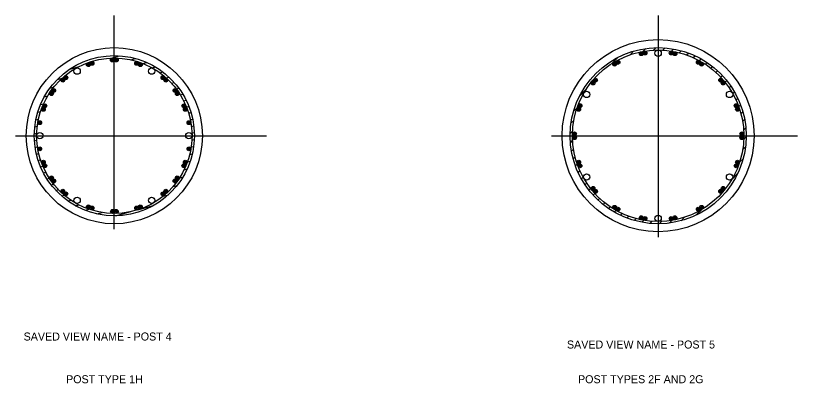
# Model space of a CAD drawing. Extents: x -720.4 to -678.5, y 479.5 to 509.4.
# Drawn here: x -720.4 to -695.98, y 479.49 to 490.97 of the extents above; entities that cross this region are included whole.
import ezdxf

# ---------------------------------------------------------------- set-up
doc = ezdxf.new("R2010")
doc.units = 0
for name, color, linetype in [('str_Center-Line-A', 7, 'Continuous'), ('str_Concrete-A', 7, 'Continuous'), ('str_Reinforcement-A', 7, 'Continuous'), ('str_Text-A', 7, 'Continuous'), ('tcd_SIGN-OVERHEAD', 7, 'Continuous')]:
    doc.layers.add(name, color=color, linetype=linetype)

msp = doc.modelspace()

# ---------------------------------------------------------------- linework, layer by layer
at = {"layer": 'str_Center-Line-A'}
for p, q in [((-717.32, 484.304), (-717.32, 490.97)), ((-700.334, 490.971), (-700.334, 484.054)), ((-700.919, 489.771), (-700.683, 489.814)), ((-699.986, 489.814), (-699.75, 489.771)), ((-718.188, 489.422), (-717.961, 489.499)), ((-717.44, 489.584), (-717.2, 489.584)), ((-716.679, 489.499), (-716.451, 489.422)), ((-701.745, 489.424), (-701.537, 489.544)), ((-699.131, 489.544), (-698.924, 489.424)), ((-718.792, 489.074), (-718.972, 488.915)), ((-715.847, 489.074), (-715.667, 488.915)), ((-702.406, 488.819), (-702.251, 489.002)), ((-698.418, 489.002), (-698.263, 488.819)), ((-719.181, 488.682), (-719.319, 488.486)), ((-715.458, 488.683), (-715.32, 488.486)), ((-719.469, 488.212), (-719.558, 487.989)), ((-715.171, 488.212), (-715.081, 487.989)), ((-702.836, 487.99), (-702.755, 488.216)), ((-697.914, 488.216), (-697.833, 487.99)), ((-720.403, 487.221), (-712.57, 487.221)), ((-703.668, 487.221), (-695.984, 487.221)), ((-702.948, 487.101), (-702.948, 487.341)), ((-697.72, 487.341), (-697.72, 487.101)), ((-719.469, 486.229), (-719.558, 486.452)), ((-715.171, 486.229), (-715.081, 486.452)), ((-702.755, 486.226), (-702.836, 486.452)), ((-697.833, 486.452), (-697.914, 486.226)), ((-719.181, 485.759), (-719.319, 485.955)), ((-715.458, 485.759), (-715.32, 485.955)), ((-718.792, 485.368), (-718.972, 485.526)), ((-715.847, 485.368), (-715.667, 485.526)), ((-702.251, 485.439), (-702.406, 485.622)), ((-698.263, 485.622), (-698.418, 485.439)), ((-717.961, 484.942), (-718.188, 485.019)), ((-716.451, 485.019), (-716.678, 484.943)), ((-701.537, 484.897), (-701.745, 485.017)), ((-698.923, 485.017), (-699.131, 484.897)), ((-717.199, 484.857), (-717.439, 484.857)), ((-700.683, 484.627), (-700.919, 484.67)), ((-699.75, 484.67), (-699.986, 484.627))]:
    msp.add_line(p, q, dxfattribs=at)
at = {"layer": 'str_Concrete-A'}
for centre, radius in [((-700.334, 487.221), 3), ((-717.32, 487.221), 2.75)]:
    msp.add_circle(centre, radius, dxfattribs=at)
at = {"layer": 'str_Reinforcement-A'}
for p, q in [((-701.21, 489.75), (-701.098, 489.863)), ((-700.811, 489.855), (-700.722, 489.943)), ((-700.477, 489.894), (-700.401, 489.97)), ((-700.183, 489.893), (-700.114, 489.962)), ((-699.917, 489.865), (-699.853, 489.928)), ((-699.673, 489.814), (-699.613, 489.874)), ((-717.418, 489.645), (-717.157, 489.715)), ((-716.809, 489.593), (-716.661, 489.632)), ((-701.784, 489.471), (-701.585, 489.67)), ((-699.447, 489.746), (-699.389, 489.803)), ((-699.236, 489.662), (-699.181, 489.717)), ((-699.04, 489.563), (-698.986, 489.617)), ((-718.708, 489.3), (-718.446, 489.37)), ((-716.431, 489.479), (-716.315, 489.51)), ((-716.139, 489.341), (-716.039, 489.368)), ((-698.856, 489.452), (-698.803, 489.505)), ((-698.685, 489.329), (-698.633, 489.381)), ((-715.901, 489.189), (-715.81, 489.214)), ((-698.526, 489.194), (-698.474, 489.246)), ((-719.095, 488.98), (-718.948, 489.02)), ((-715.7, 489.027), (-715.616, 489.05)), ((-715.528, 488.858), (-715.449, 488.879)), ((-698.378, 489.047), (-698.326, 489.099)), ((-698.241, 488.889), (-698.189, 488.941)), ((-719.335, 488.701), (-719.218, 488.732)), ((-715.382, 488.681), (-715.306, 488.702)), ((-702.784, 488.471), (-702.585, 488.67)), ((-698.116, 488.719), (-698.064, 488.772)), ((-719.502, 488.44), (-719.402, 488.467)), ((-715.257, 488.499), (-715.183, 488.519)), ((-698.004, 488.537), (-697.95, 488.591)), ((-697.904, 488.342), (-697.849, 488.397)), ((-719.623, 488.192), (-719.533, 488.216)), ((-715.152, 488.312), (-715.08, 488.331)), ((-715.065, 488.119), (-714.994, 488.138)), ((-697.818, 488.133), (-697.761, 488.19)), ((-719.71, 487.953), (-719.626, 487.975)), ((-714.996, 487.922), (-714.926, 487.941)), ((-702.976, 487.984), (-702.864, 488.096)), ((-697.748, 487.909), (-697.688, 487.969)), ((-719.769, 487.721), (-719.689, 487.743)), ((-714.945, 487.72), (-714.874, 487.739)), ((-703.057, 487.609), (-702.968, 487.697)), ((-697.695, 487.667), (-697.632, 487.73)), ((-719.804, 487.496), (-719.728, 487.517)), ((-714.911, 487.513), (-714.839, 487.533)), ((-697.664, 487.404), (-697.596, 487.472)), ((-719.819, 487.277), (-719.745, 487.296)), ((-714.894, 487.302), (-714.822, 487.322)), ((-703.084, 487.287), (-703.007, 487.364)), ((-697.66, 487.113), (-697.585, 487.188)), ((-719.815, 487.062), (-719.742, 487.081)), ((-714.897, 487.086), (-714.822, 487.106)), ((-703.076, 487.001), (-703.007, 487.07)), ((-719.792, 486.852), (-719.721, 486.871)), ((-719.753, 486.647), (-719.682, 486.666)), ((-714.919, 486.864), (-714.842, 486.885)), ((-703.042, 486.74), (-702.978, 486.803)), ((-697.693, 486.785), (-697.607, 486.872)), ((-719.697, 486.447), (-719.626, 486.466)), ((-715.035, 486.402), (-714.95, 486.425)), ((-714.964, 486.636), (-714.884, 486.658)), ((-702.988, 486.499), (-702.928, 486.559)), ((-697.788, 486.396), (-697.679, 486.504)), ((-719.624, 486.251), (-719.552, 486.27)), ((-715.138, 486.159), (-715.045, 486.183)), ((-702.917, 486.276), (-702.86, 486.333)), ((-719.533, 486.059), (-719.461, 486.079)), ((-715.281, 485.904), (-715.177, 485.932)), ((-702.831, 486.067), (-702.775, 486.122)), ((-698.03, 485.859), (-697.852, 486.037)), ((-719.425, 485.872), (-719.35, 485.892)), ((-719.297, 485.691), (-719.22, 485.712)), ((-702.731, 485.872), (-702.677, 485.926)), ((-702.619, 485.69), (-702.566, 485.743)), ((-719.148, 485.515), (-719.067, 485.537)), ((-715.483, 485.635), (-715.361, 485.667)), ((-702.495, 485.519), (-702.443, 485.571)), ((-718.974, 485.346), (-718.888, 485.369)), ((-718.771, 485.185), (-718.678, 485.21)), ((-715.79, 485.337), (-715.628, 485.38)), ((-702.359, 485.36), (-702.307, 485.412)), ((-702.213, 485.212), (-702.161, 485.264)), ((-718.531, 485.034), (-718.427, 485.061)), ((-716.583, 484.908), (-716.101, 485.038)), ((-702.055, 485.075), (-702.003, 485.127)), ((-701.886, 484.95), (-701.833, 485.003)), ((-718.239, 484.896), (-718.117, 484.929)), ((-717.864, 484.781), (-717.702, 484.824)), ((-717.283, 484.721), (-716.801, 484.85)), ((-701.705, 484.836), (-701.651, 484.89)), ((-701.511, 484.735), (-701.456, 484.79)), ((-699.151, 484.738), (-698.973, 484.916)), ((-701.304, 484.647), (-701.247, 484.704)), ((-701.083, 484.574), (-701.023, 484.634)), ((-700.844, 484.518), (-700.781, 484.581)), ((-700.585, 484.482), (-700.517, 484.55)), ((-700.302, 484.471), (-700.227, 484.546)), ((-699.985, 484.493), (-699.899, 484.58)), ((-699.618, 484.566), (-699.509, 484.674))]:
    msp.add_line(p, q, dxfattribs=at)
for centre, radius in [((-700.334, 487.221), 2.75), ((-700.334, 487.221), 2.677), ((-700.86, 489.782), 0.06), ((-700.742, 489.803), 0.06), ((-700.742, 489.803), 0.04), ((-699.927, 489.803), 0.06), ((-699.927, 489.803), 0.04), ((-699.809, 489.782), 0.06), ((-717.32, 487.221), 2.5), ((-717.32, 487.221), 2.427), ((-717.38, 489.584), 0.06), ((-717.38, 489.584), 0.04), ((-717.38, 489.584), 0.0201), ((-717.26, 489.584), 0.06), ((-717.26, 489.584), 0.04), ((-717.26, 489.584), 0.0201), ((-700.86, 489.782), 0.04), ((-700.86, 489.782), 0.0201), ((-700.742, 489.803), 0.0201), ((-699.927, 489.803), 0.0201), ((-699.809, 489.782), 0.04), ((-699.809, 489.782), 0.0201), ((-718.131, 489.441), 0.06), ((-718.131, 489.441), 0.04), ((-718.131, 489.441), 0.0201), ((-718.018, 489.48), 0.06), ((-718.018, 489.48), 0.04), ((-718.018, 489.48), 0.0201), ((-716.622, 489.48), 0.06), ((-716.622, 489.48), 0.04), ((-716.622, 489.48), 0.0201), ((-716.508, 489.441), 0.06), ((-716.508, 489.441), 0.04), ((-716.508, 489.441), 0.0201), ((-701.693, 489.454), 0.06), ((-701.693, 489.454), 0.04), ((-701.693, 489.454), 0.0201), ((-701.589, 489.514), 0.06), ((-701.589, 489.514), 0.04), ((-701.589, 489.514), 0.0201), ((-699.079, 489.514), 0.06), ((-699.079, 489.514), 0.04), ((-699.079, 489.514), 0.0201), ((-698.976, 489.454), 0.06), ((-698.976, 489.454), 0.04), ((-698.976, 489.454), 0.0201), ((-718.927, 488.955), 0.06), ((-718.927, 488.955), 0.04), ((-718.927, 488.955), 0.0201), ((-718.837, 489.034), 0.06), ((-718.837, 489.034), 0.04), ((-718.837, 489.034), 0.0201), ((-715.802, 489.034), 0.06), ((-715.802, 489.034), 0.04), ((-715.802, 489.034), 0.0201), ((-715.712, 488.955), 0.06), ((-715.712, 488.955), 0.04), ((-715.712, 488.955), 0.0201), ((-702.367, 488.865), 0.06), ((-702.367, 488.865), 0.04), ((-702.367, 488.865), 0.0201), ((-702.29, 488.956), 0.06), ((-702.29, 488.956), 0.04), ((-702.29, 488.956), 0.0201), ((-698.379, 488.956), 0.06), ((-698.379, 488.956), 0.04), ((-698.379, 488.956), 0.0201), ((-698.302, 488.865), 0.06), ((-698.302, 488.865), 0.04), ((-698.302, 488.865), 0.0201), ((-719.215, 488.633), 0.06), ((-719.215, 488.633), 0.04), ((-719.215, 488.633), 0.0201), ((-715.424, 488.634), 0.06), ((-715.424, 488.634), 0.04), ((-715.424, 488.634), 0.0201), ((-719.285, 488.535), 0.06), ((-719.285, 488.535), 0.04), ((-719.285, 488.535), 0.0201), ((-715.354, 488.535), 0.06), ((-715.354, 488.535), 0.04), ((-715.354, 488.535), 0.0201), ((-719.491, 488.156), 0.06), ((-719.491, 488.156), 0.04), ((-719.491, 488.156), 0.0201), ((-715.148, 488.156), 0.06), ((-715.148, 488.156), 0.04), ((-715.148, 488.156), 0.0201), ((-702.775, 488.159), 0.06), ((-702.775, 488.159), 0.04), ((-702.775, 488.159), 0.0201), ((-697.894, 488.159), 0.06), ((-697.894, 488.159), 0.04), ((-697.894, 488.159), 0.0201), ((-719.536, 488.045), 0.06), ((-719.536, 488.045), 0.04), ((-719.536, 488.045), 0.0201), ((-715.104, 488.045), 0.06), ((-715.104, 488.045), 0.04), ((-715.104, 488.045), 0.0201), ((-702.815, 488.046), 0.06), ((-702.815, 488.046), 0.04), ((-702.815, 488.046), 0.0201), ((-697.854, 488.046), 0.06), ((-697.854, 488.046), 0.04), ((-697.854, 488.046), 0.0201), ((-719.651, 487.628), 0.06), ((-719.651, 487.628), 0.04), ((-719.651, 487.628), 0.0201), ((-714.988, 487.629), 0.06), ((-714.988, 487.629), 0.04), ((-714.988, 487.629), 0.0201), ((-702.948, 487.281), 0.06), ((-702.948, 487.161), 0.06), ((-702.948, 487.281), 0.04), ((-702.948, 487.161), 0.04), ((-702.948, 487.281), 0.0201), ((-702.948, 487.161), 0.0201), ((-697.72, 487.281), 0.06), ((-697.72, 487.161), 0.06), ((-697.72, 487.281), 0.04), ((-697.72, 487.161), 0.04), ((-697.72, 487.281), 0.0201), ((-697.72, 487.161), 0.0201), ((-719.651, 486.813), 0.06), ((-719.651, 486.813), 0.04), ((-719.651, 486.813), 0.0201), ((-714.988, 486.813), 0.06), ((-714.988, 486.813), 0.04), ((-714.988, 486.813), 0.0201), ((-719.536, 486.396), 0.06), ((-719.536, 486.396), 0.04), ((-715.104, 486.396), 0.06), ((-715.104, 486.396), 0.04), ((-702.815, 486.395), 0.06), ((-702.815, 486.395), 0.04), ((-697.854, 486.395), 0.06), ((-697.854, 486.395), 0.04), ((-719.536, 486.396), 0.0201), ((-719.491, 486.285), 0.06), ((-719.491, 486.285), 0.04), ((-719.491, 486.285), 0.0201), ((-715.148, 486.285), 0.06), ((-715.148, 486.285), 0.04), ((-715.148, 486.285), 0.0201), ((-715.104, 486.396), 0.0201), ((-702.815, 486.395), 0.0201), ((-702.775, 486.282), 0.06), ((-702.775, 486.282), 0.04), ((-702.775, 486.282), 0.0201), ((-697.894, 486.282), 0.06), ((-697.894, 486.282), 0.04), ((-697.894, 486.282), 0.0201), ((-697.854, 486.395), 0.0201), ((-719.285, 485.906), 0.06), ((-719.285, 485.906), 0.04), ((-715.354, 485.906), 0.06), ((-715.354, 485.906), 0.04), ((-719.285, 485.906), 0.0201), ((-719.215, 485.808), 0.06), ((-719.215, 485.808), 0.04), ((-719.215, 485.808), 0.0201), ((-715.424, 485.808), 0.06), ((-715.424, 485.808), 0.04), ((-715.424, 485.808), 0.0201), ((-715.354, 485.906), 0.0201), ((-718.927, 485.487), 0.06), ((-718.927, 485.487), 0.04), ((-718.927, 485.487), 0.0201), ((-718.837, 485.407), 0.06), ((-718.837, 485.407), 0.04), ((-715.802, 485.407), 0.06), ((-715.802, 485.407), 0.04), ((-715.712, 485.487), 0.06), ((-715.712, 485.487), 0.04), ((-715.712, 485.487), 0.0201), ((-702.367, 485.576), 0.06), ((-702.367, 485.576), 0.04), ((-702.367, 485.576), 0.0201), ((-702.29, 485.485), 0.06), ((-702.29, 485.485), 0.04), ((-702.29, 485.485), 0.0201), ((-698.379, 485.485), 0.06), ((-698.379, 485.485), 0.04), ((-698.379, 485.485), 0.0201), ((-698.302, 485.576), 0.06), ((-698.302, 485.576), 0.04), ((-698.302, 485.576), 0.0201), ((-718.837, 485.407), 0.0201), ((-715.802, 485.407), 0.0201), ((-718.131, 485), 0.06), ((-718.131, 485), 0.04), ((-718.131, 485), 0.0201), ((-718.017, 484.962), 0.06), ((-718.017, 484.962), 0.04), ((-718.017, 484.962), 0.0201), ((-716.622, 484.962), 0.06), ((-716.622, 484.962), 0.04), ((-716.622, 484.962), 0.0201), ((-716.508, 485), 0.06), ((-716.508, 485), 0.04), ((-716.508, 485), 0.0201), ((-701.693, 484.987), 0.06), ((-701.693, 484.987), 0.04), ((-701.693, 484.987), 0.0201), ((-701.589, 484.927), 0.06), ((-701.589, 484.927), 0.04), ((-699.079, 484.927), 0.06), ((-699.079, 484.927), 0.04), ((-698.975, 484.987), 0.06), ((-698.975, 484.987), 0.04), ((-698.975, 484.987), 0.0201), ((-717.379, 484.857), 0.06), ((-717.379, 484.857), 0.04), ((-717.379, 484.857), 0.0201), ((-717.259, 484.857), 0.06), ((-717.259, 484.857), 0.04), ((-717.259, 484.857), 0.0201), ((-701.589, 484.927), 0.0201), ((-700.86, 484.659), 0.06), ((-699.809, 484.659), 0.06), ((-699.079, 484.927), 0.0201), ((-700.86, 484.659), 0.04), ((-700.86, 484.659), 0.0201), ((-700.742, 484.638), 0.06), ((-700.742, 484.638), 0.04), ((-700.742, 484.638), 0.0201), ((-699.927, 484.638), 0.06), ((-699.927, 484.638), 0.04), ((-699.927, 484.638), 0.0201), ((-699.809, 484.659), 0.04), ((-699.809, 484.659), 0.0201)]:
    msp.add_circle(centre, radius, dxfattribs=at)
at = {"layer": 'tcd_SIGN-OVERHEAD'}
for centre in [(-700.334, 489.798), (-718.483, 489.237), (-716.156, 489.237), (-702.567, 488.51), (-698.102, 488.51), (-719.647, 487.221), (-714.992, 487.221), (-702.567, 485.932), (-698.102, 485.932), (-718.483, 485.205), (-716.156, 485.205), (-700.334, 484.643)]:
    msp.add_circle(centre, 0.099, dxfattribs=at)

# ---------------------------------------------------------------- texts
at = {"layer": 'str_Text-A'}
for s, p in [('SAVED VIEW NAME - POST 4', (-720.154, 480.826)), ('SAVED VIEW NAME - POST 5', (-703.182, 480.576)), ('POST TYPE 1H', (-718.827, 479.492)), ('POST TYPES 2F AND 2G', (-702.836, 479.492))]:
    msp.add_text(s, height=0.25, dxfattribs=at).set_placement(p)

doc.saveas('drawing.dxf')
